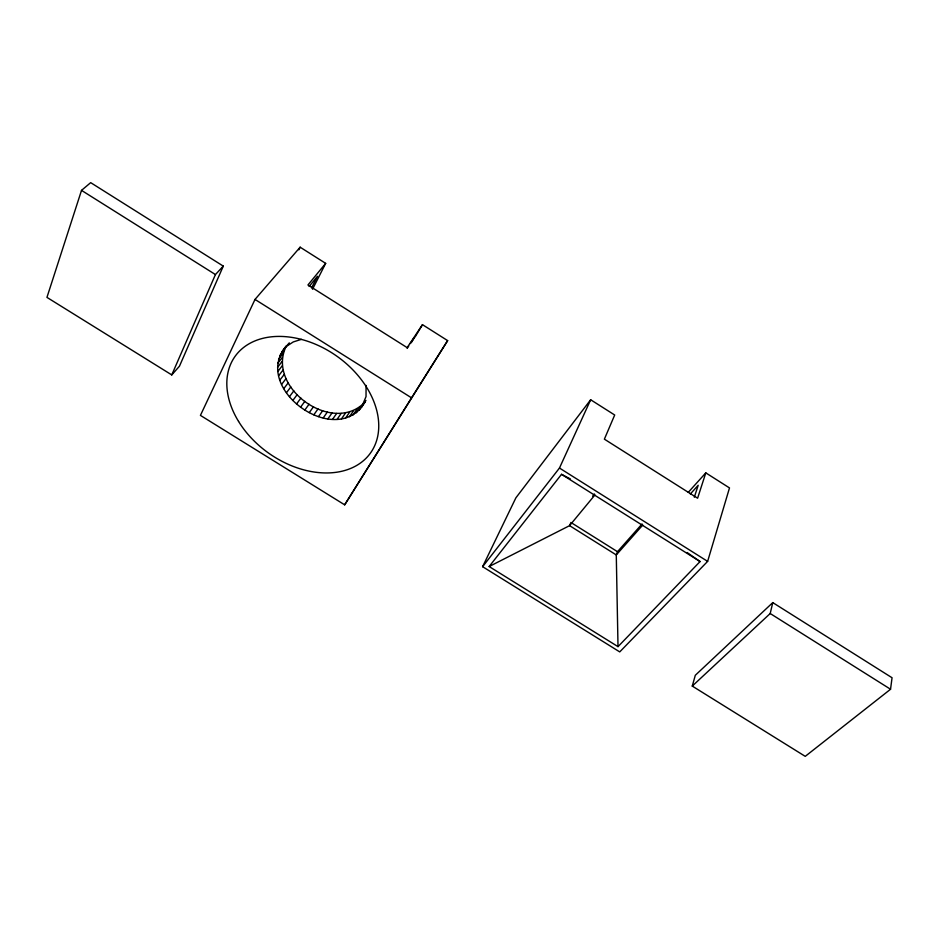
<?xml version="1.0" encoding="UTF-8"?>
<svg xmlns="http://www.w3.org/2000/svg" width="939" height="939" viewBox="0 0 939 939"><rect width="100%" height="100%" fill="white"/><g stroke="black" fill="none" stroke-linecap="round" stroke-linejoin="round"><path stroke-width="1.41" d="M364.79 402.502C336.033 449.922 250.067 387.619 286.571 345.634M364.79 402.291C332.606 435.367 266.124 387.76 286.113 346.468L281.606 352.172M890.548 689.249L892.05 677.747L772.774 602.603L695.306 675.282L692.266 686.08L805.239 756.353L890.548 689.249L770.203 613.519L772.774 602.603M705.799 472.869L697.607 498.21L604.376 439.159L614.693 415.015L590.666 399.756L515.875 497.858L482.611 566.687L619.74 651.901L707.63 561.381L729.497 487.928L705.799 472.869L688.252 492.365M81.517 190.371L46.95 297.381L171.767 374.919L179.455 366.198L223.282 266.113L90.684 182.647L81.517 190.371L215.43 274.552L223.282 266.113M694.308 497.201L698.193 485.287L690.341 493.984M642.065 523.95L617.498 551.686L616.277 554.926L618.015 646.642L489.16 566.534L561.522 474.324L570.337 478.925M171.767 374.919L215.43 274.552M482.611 566.687L559.468 468.045L590.666 399.756M255.009 299.435L200.43 415.39L344.672 504.83L447.645 340.611L422.468 324.659L407.15 347.63L307.933 284.987L325.669 263.366L300.14 247.192L255.009 299.435L411.54 397.843L344.672 504.83M298.872 249.821L300.14 247.192M311.537 287.98L317.464 276.289L309.131 286.477M312.523 289.259L325.669 263.366M411.352 342.559L414.357 337.547L410.355 343.557M414.979 337.148L422.468 324.659M361.574 407.28L366.034 396.587L366.069 385.413M411.54 397.843L447.645 340.611M407.15 348.369L408.747 345.963M359.156 410.226L363.17 404.251M364.355 402.808L365.964 400.425M353.064 414.979L357.102 409.005M356.304 412.796L360.33 406.822M349.472 416.74L353.522 410.777M345.587 418.078L349.648 412.104M341.432 418.958L345.505 412.996M337.066 419.393L341.162 413.43M332.535 419.357L336.655 413.418M327.899 418.888L332.042 412.949M323.204 417.961L327.359 412.033M318.485 416.599L322.676 410.683M313.826 414.815L318.028 408.911M309.248 412.632L313.485 406.751M304.811 410.073L309.072 404.204M300.574 407.174L304.858 401.317M296.571 403.958L300.891 398.113M292.862 400.448L297.194 394.615M289.458 396.704L293.825 390.882M286.43 392.748L290.82 386.95M283.801 388.64L288.203 382.854M281.594 384.415L286.019 378.64M279.845 380.107L284.294 374.356M278.578 375.8L283.038 370.048M277.803 371.504L282.275 365.764M277.545 367.29L282.029 361.562M277.791 363.205L282.287 357.489M278.554 359.285L283.062 353.58M283.871 349.05L289.282 342.876M279.834 355.599L284.341 349.895M592.638 496.156L594.446 493.961M594.95 494.935L569.586 525.652L489.16 566.534M642.769 525.042L616.277 554.926L569.586 525.652L570.935 522.483L617.498 551.686M618.015 646.642L700.071 561.557L687.113 552.519M692.266 686.08L770.203 613.519M286.583 346.291L293.273 341.937L301.384 339.355M559.468 468.045L707.63 561.381M561.522 474.324L700.071 561.557M238.565 421.435A83.184 59.274 35.5 0 0 370.048 453.619A83.184 59.274 35.5 0 0 299.776 338.991A83.184 59.274 35.5 0 0 238.565 421.435"/></g></svg>
